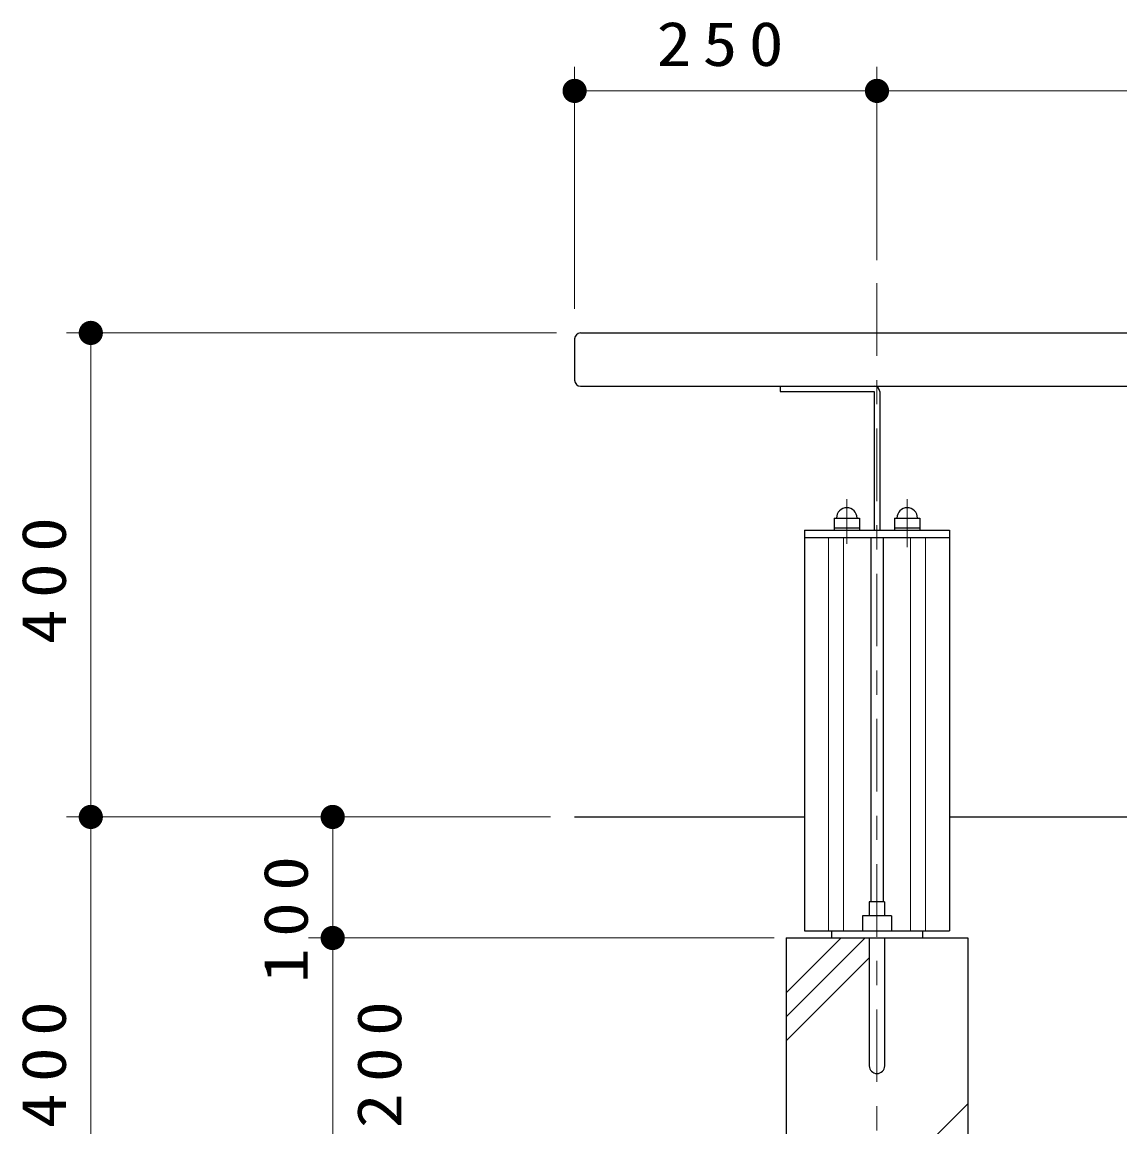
# Model space of a CAD drawing. Units: millimetres on the paper, scale 1:20. Extents: x -365 to 0, y -26 to 257.
# Drawn here: x -322.18 to -276.79, y 98.55 to 144.2 of the extents above; entities that cross this region are included whole.
import ezdxf

# ---------------------------------------------------------------- set-up
doc = ezdxf.new("R2010")
doc.units = ezdxf.units.MM
doc.linetypes.add('USER2', pattern=[6, 3, -1, 1, -1])
doc.layers.add('1_20', color=7, linetype='Continuous', lineweight=25)
doc.styles.add('ＭＳ ゴシック', font='')
doc.styles.get('ＭＳ ゴシック').set_extended_font_data('MS Gothic')

# ---------------------------------------------------------------- blocks, each defined once
blk = doc.blocks.new('filled_dot')
at = {"color": 0, "linetype": 'Continuous', "lineweight": -2, "const_width": 1.25}
blk.add_lwpolyline([(-0.625, 0, 1), (0.625, 0, 1)], format="xyb", close=True, dxfattribs=at)

msp = doc.modelspace()

# ---------------------------------------------------------------- linework, layer by layer
at = {"layer": '1_20', "lineweight": 13}
for p, q in [((-299.336, 132.353), (-299.336, 142.353)), ((-286.836, 134.353), (-286.836, 142.353)), ((-299.336, 141.353), (-286.836, 141.353)), ((-286.836, 141.353), (-251.836, 141.353)), ((-300.086, 131.353), (-320.336, 131.353)), ((-319.336, 111.353), (-319.336, 131.353)), ((-288.836, 122.903), (-288.836, 106.653)), ((-288.221, 122.903), (-288.221, 106.653)), ((-285.451, 122.903), (-285.451, 106.653)), ((-284.836, 122.903), (-284.836, 106.653)), ((-300.336, 111.353), (-320.336, 111.353)), ((-319.336, 91.353), (-319.336, 111.353)), ((-309.336, 106.353), (-309.336, 111.353)), ((-291.086, 106.353), (-310.336, 106.353)), ((-291.586, 106.353), (-310.336, 106.353)), ((-309.336, 96.353), (-309.336, 106.353)), ((-290.586, 103.096), (-287.329, 106.353)), ((-290.586, 104.086), (-288.319, 106.353)), ((-290.586, 102.106), (-287.154, 105.538)), ((-286.236, 96.353), (-283.086, 99.503))]:
    msp.add_line(p, q, dxfattribs=at)
at = {"layer": '1_20', "linetype": 'USER2', "lineweight": 13}
for p, q in [((-286.836, 133.403), (-286.836, 89.971)), ((-288.086, 124.479), (-288.086, 122.64)), ((-285.586, 124.479), (-285.586, 122.501))]:
    msp.add_line(p, q, dxfattribs=at)
at = {"layer": '1_20'}
for p, q in [((-299.336, 131.103), (-299.336, 129.403)), ((-299.086, 131.353), (-239.586, 131.353)), ((-299.086, 129.153), (-239.586, 129.153)), ((-290.836, 129.153), (-290.836, 128.928)), ((-290.836, 128.928), (-286.949, 128.928)), ((-286.949, 128.928), (-286.949, 123.203)), ((-286.724, 128.928), (-286.724, 123.203)), ((-288.611, 123.703), (-288.611, 123.203)), ((-288.611, 123.703), (-287.561, 123.703)), ((-288.611, 123.303), (-287.561, 123.303)), ((-287.561, 123.703), (-287.561, 123.203)), ((-286.111, 123.703), (-285.061, 123.703)), ((-286.111, 123.703), (-286.111, 123.203)), ((-286.111, 123.303), (-285.061, 123.303)), ((-285.061, 123.703), (-285.061, 123.203)), ((-289.836, 123.203), (-289.836, 106.653)), ((-289.836, 123.203), (-283.836, 123.203)), ((-289.836, 122.903), (-283.836, 122.903)), ((-287.086, 122.903), (-287.086, 107.841)), ((-286.586, 122.903), (-286.586, 107.841)), ((-283.836, 123.203), (-283.836, 106.653)), ((-299.336, 111.353), (-289.836, 111.353)), ((-283.836, 111.353), (-239.336, 111.353)), ((-287.154, 107.841), (-287.154, 107.268)), ((-286.519, 107.841), (-287.154, 107.841)), ((-286.519, 107.841), (-286.519, 107.268)), ((-286.231, 107.268), (-287.441, 107.268)), ((-287.441, 107.268), (-287.441, 106.674)), ((-286.231, 107.268), (-286.231, 106.653)), ((-289.836, 106.653), (-283.836, 106.653)), ((-288.711, 106.653), (-288.711, 106.353)), ((-284.961, 106.653), (-284.961, 106.353)), ((-290.586, 106.353), (-283.086, 106.353)), ((-290.586, 106.353), (-290.586, 96.353)), ((-290.086, 106.353), (-283.586, 106.353)), ((-287.154, 106.353), (-287.154, 101.069)), ((-286.519, 106.353), (-286.519, 101.069)), ((-283.086, 106.353), (-283.086, 96.353))]:
    msp.add_line(p, q, dxfattribs=at)
for centre, radius, start, end in [((-299.086, 131.103), 0.25, 90, 180), ((-299.086, 129.403), 0.25, 180, 270), ((-286.949, 128.928), 0.225, 0, 90), ((-288.086, 123.703), 0.425, 0, 180), ((-285.586, 123.703), 0.425, 0, 180), ((-286.836, 101.069), 0.318, 180, 0)]:
    msp.add_arc(centre, radius, start, end, dxfattribs=at)

# ---------------------------------------------------------------- block references
at = {"layer": '1_20', "lineweight": 13, "xscale": 0.4, "yscale": 0.4}
msp.add_blockref('filled_dot', (-299.336, 141.353), dxfattribs=at)
for p, rotation in [((-286.836, 141.353), 180), ((-319.336, 131.353), 270), ((-319.336, 111.353), 270), ((-309.336, 111.353), 270), ((-309.336, 106.353), 90), ((-309.336, 106.353), 270)]:
    msp.add_blockref('filled_dot', p, dxfattribs=dict(at, rotation=rotation))

# ---------------------------------------------------------------- texts
at = {"layer": '1_20', "insert": (-293.086, 142.353), "char_height": 1.833, "attachment_point": 8, "style": 'ＭＳ ゴシック'}
msp.add_mtext('\\T1.33;\\W1.15;250', dxfattribs=at)
at = {"layer": '1_20', "char_height": 1.833, "rotation": 90, "style": 'ＭＳ ゴシック'}
for s, insert, attachment_point in [('\\T1.33;\\W1.15;400', (-320.336, 121.353), 8), ('\\T1.33;\\W1.15;100', (-310.336, 107.35), 8), ('\\T1.33;\\W1.15;400', (-320.336, 101.353), 8), ('\\T1.33;\\W1.15;200', (-308.336, 101.353), 2)]:
    msp.add_mtext(s, dxfattribs=dict(at, insert=insert, attachment_point=attachment_point))

doc.saveas('drawing.dxf')
